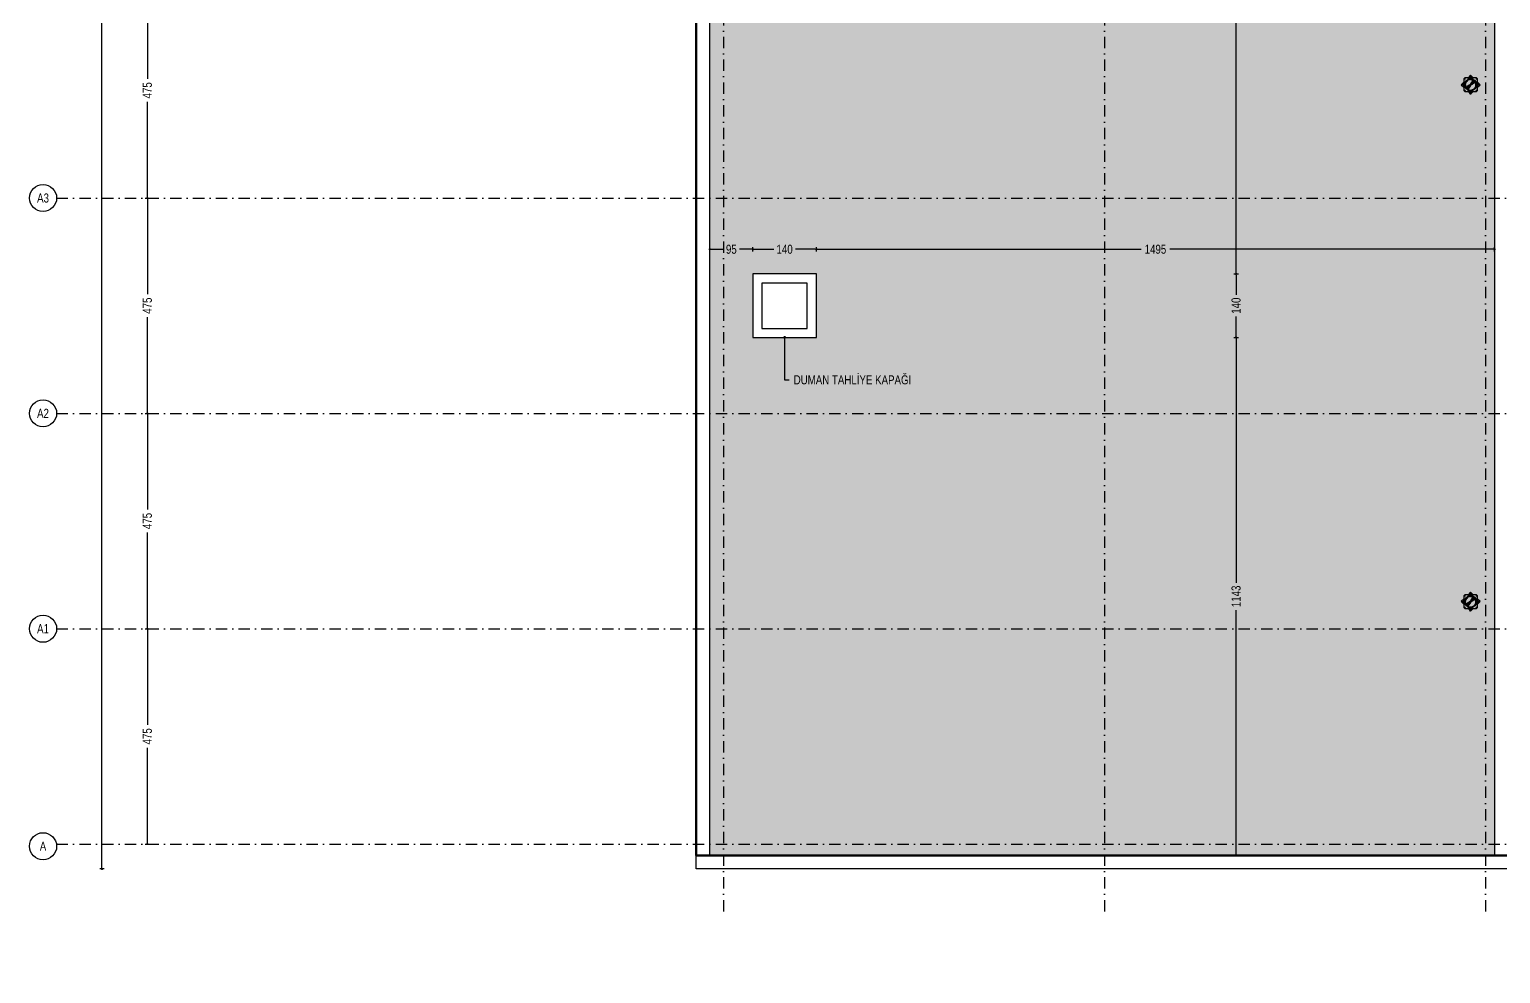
# Model space of a CAD drawing. Header units: centimetres. Extents: x 26569 to 160723, y -3143 to 14565.
# Drawn here: x 103285 to 106529, y 1278 to 3361 of the extents above; entities that cross this region are included whole.
import ezdxf
from ezdxf import colors
from ezdxf.entities.mleader import LeaderData, LeaderLine
from ezdxf.enums import TextEntityAlignment as Align
from ezdxf.math import Vec2, Vec3

# ---------------------------------------------------------------- set-up
doc = ezdxf.new("R2010")
doc.units = ezdxf.units.CM
doc.header["$LTSCALE"] = 100
doc.linetypes.add('DASHDOT2', pattern=[0.5, 0.25, -0.125, 0, -0.125])
for name, color, linetype in [('A-ANNO-DIMS', 187, 'Continuous'), ('A-ANNO-GRID', 155, 'DASHDOT2'), ('A-ELEV-01', 255, 'Continuous'), ('A-HATCH', 253, 'Continuous'), ('A-ROOF-OTLN', 32, 'Continuous'), ('A-WALL-INSL', 249, 'Continuous'), ('GEB-KONTUR-A', 5, 'Continuous')]:
    doc.layers.add(name, color=color, linetype=linetype)
doc.layers.add('Arbeitspunkt(DIN)', color=7, linetype='Continuous', lineweight=25)
doc.layers.add('GEB-ZONE', color=1, linetype='Continuous', lineweight=50)
for name, color, linetype, lineweight, true_color in [('GEB-ART-NR', 1, 'Continuous', 18, 0xff0000), ('GEB-BEZUG', 2, 'Continuous', 50, 0xffff00), ('GEB-TEXT', 5, 'Continuous', 18, 0x0000ff)]:
    doc.layers.add(name, color=color, linetype=linetype, lineweight=lineweight, true_color=true_color)
doc.styles.add('Fields_100', font='act_simplex.shx', dxfattribs={"width": 0.8, "height": 20})
doc.styles.get("Standard").update_dxf_attribs({"font": 'act_simplex.shx', "width": 0.8, "height": 18})
doc.linetypes.add('BATTING', pattern='A,0.00254,-2.54,[134,ltypeshp.shx,S=2.54,R=0,X=-2.54,Y=0],-5.08,[134,ltypeshp.shx,S=2.54,R=180,X=2.54,Y=0],-2.54', length=10.16254)
doc.dimstyles.new('FIELDS_100', dxfattribs={"dimscale": 0, "dimtxt": 20, "dimasz": 5, "dimexe": 5, "dimexo": 5, "dimgap": 5, "dimtad": 0, "dimdec": 0, "dimzin": 0, "dimdsep": 46, "dimtxsty": 'Fields_100', "dimblk": 'DOT', "dimcen": 0.09, "dimclrt": 50, "dimadec": 0, "dimazin": 0, "dimtfac": 1, "dimtdec": 0, "dimtix": 1, "dimtofl": 0, "dimtmove": 1, "dimatfit": 3, "dimfxl": 5, "dimfxlon": 1, "dimtolj": 1, "dimtzin": 0, "dimarcsym": 0})

# ---------------------------------------------------------------- blocks, each defined once
blk = doc.blocks.new('_Dot')
at = {"color": 0, "linetype": 'ByBlock', "lineweight": -2}
blk.add_line((-0.5, 0), (-1, 0), dxfattribs=at)
at = {"color": 0, "linetype": 'ByBlock', "const_width": 0.5}
blk.add_lwpolyline([(-0.25, 0, 1), (0.25, 0, 1)], format="xyb", close=True, dxfattribs=at)
blk = doc.blocks.new('*D775')
at = {"layer": 'A-ANNO-DIMS', "color": 0, "lineweight": -2, "transparency": 16777216}
for p, q in [((103540.4, 2038.6), (103550.4, 2038.6)), ((103545.4, 2033.6), (103545.4, 1826.7)), ((103545.4, 1568.6), (103545.4, 1775.5)), ((103540.4, 1563.6), (103550.4, 1563.6))]:
    blk.add_line(p, q, dxfattribs=at)
at = {"layer": 'DEFPOINTS', "color": 0, "transparency": 16777216}
for p in [(103345.4, 2038.6), (103545.4, 2038.6), (103345.4, 1563.6)]:
    blk.add_point(p, dxfattribs=at)
at = {"layer": 'A-ANNO-DIMS', "color": 0, "lineweight": -2, "transparency": 16777216, "xscale": 5, "yscale": 5, "zscale": 5}
for p, rotation in [((103545.4, 2038.6), 90), ((103545.4, 1563.6), 270)]:
    blk.add_blockref('_Dot', p, dxfattribs=dict(at, rotation=rotation))
at = {"layer": 'A-ANNO-DIMS', "color": 50, "transparency": 16777216, "insert": (103545.4, 1801.1), "char_height": 20, "attachment_point": 5, "rotation": 90, "style": 'Fields_100'}
blk.add_mtext('\\A1;475', dxfattribs=at)
blk = doc.blocks.new('*D776')
at = {"layer": 'A-ANNO-DIMS', "color": 0, "lineweight": -2, "transparency": 16777216}
for p, q in [((103540.4, 2513.6), (103550.4, 2513.6)), ((103545.4, 2508.6), (103545.4, 2301.7)), ((103545.4, 2043.6), (103545.4, 2250.5)), ((103540.4, 2038.6), (103550.4, 2038.6))]:
    blk.add_line(p, q, dxfattribs=at)
at = {"layer": 'DEFPOINTS', "color": 0, "transparency": 16777216}
for p in [(103345.4, 2513.6), (103545.4, 2513.6), (103345.4, 2038.6)]:
    blk.add_point(p, dxfattribs=at)
at = {"layer": 'A-ANNO-DIMS', "color": 0, "lineweight": -2, "transparency": 16777216, "xscale": 5, "yscale": 5, "zscale": 5}
for p, rotation in [((103545.4, 2513.6), 90), ((103545.4, 2038.6), 270)]:
    blk.add_blockref('_Dot', p, dxfattribs=dict(at, rotation=rotation))
at = {"layer": 'A-ANNO-DIMS', "color": 50, "transparency": 16777216, "insert": (103545.4, 2276.1), "char_height": 20, "attachment_point": 5, "rotation": 90, "style": 'Fields_100'}
blk.add_mtext('\\A1;475', dxfattribs=at)
blk = doc.blocks.new('*D777')
at = {"layer": 'A-ANNO-DIMS', "color": 0, "lineweight": -2, "transparency": 16777216}
for p, q in [((103540.4, 2988.6), (103550.4, 2988.6)), ((103545.4, 2983.6), (103545.4, 2776.7)), ((103545.4, 2518.6), (103545.4, 2725.5)), ((103540.4, 2513.6), (103550.4, 2513.6))]:
    blk.add_line(p, q, dxfattribs=at)
at = {"layer": 'DEFPOINTS', "color": 0, "transparency": 16777216}
for p in [(103345.4, 2988.6), (103545.4, 2988.6), (103345.4, 2513.6)]:
    blk.add_point(p, dxfattribs=at)
at = {"layer": 'A-ANNO-DIMS', "color": 0, "lineweight": -2, "transparency": 16777216, "xscale": 5, "yscale": 5, "zscale": 5}
for p, rotation in [((103545.4, 2988.6), 90), ((103545.4, 2513.6), 270)]:
    blk.add_blockref('_Dot', p, dxfattribs=dict(at, rotation=rotation))
at = {"layer": 'A-ANNO-DIMS', "color": 50, "transparency": 16777216, "insert": (103545.4, 2751.1), "char_height": 20, "attachment_point": 5, "rotation": 90, "style": 'Fields_100'}
blk.add_mtext('\\A1;475', dxfattribs=at)
blk = doc.blocks.new('*D778')
at = {"layer": 'A-ANNO-DIMS', "color": 0, "lineweight": -2, "transparency": 16777216}
for p, q in [((103540.4, 3463.6), (103550.4, 3463.6)), ((103545.4, 3458.6), (103545.4, 3251.7)), ((103545.4, 2993.6), (103545.4, 3200.5)), ((103540.4, 2988.6), (103550.4, 2988.6))]:
    blk.add_line(p, q, dxfattribs=at)
at = {"layer": 'DEFPOINTS', "color": 0, "transparency": 16777216}
for p in [(103345.4, 3463.6), (103545.4, 3463.6), (103345.4, 2988.6)]:
    blk.add_point(p, dxfattribs=at)
at = {"layer": 'A-ANNO-DIMS', "color": 0, "lineweight": -2, "transparency": 16777216, "xscale": 5, "yscale": 5, "zscale": 5}
for p, rotation in [((103545.4, 3463.6), 90), ((103545.4, 2988.6), 270)]:
    blk.add_blockref('_Dot', p, dxfattribs=dict(at, rotation=rotation))
at = {"layer": 'A-ANNO-DIMS', "color": 50, "transparency": 16777216, "insert": (103545.4, 3226.1), "char_height": 20, "attachment_point": 5, "rotation": 90, "style": 'Fields_100'}
blk.add_mtext('\\A1;475', dxfattribs=at)
blk = doc.blocks.new('*D772')
at = {"layer": 'A-ANNO-DIMS', "color": 0, "lineweight": -2, "transparency": 16777216}
for p, q in [((103450.4, 7318.6), (103440.4, 7318.6)), ((103445.4, 7313.6), (103445.4, 4445.3)), ((103445.4, 1513.6), (103445.4, 4382)), ((103450.4, 1508.6), (103440.4, 1508.6))]:
    blk.add_line(p, q, dxfattribs=at)
at = {"layer": 'DEFPOINTS', "color": 0, "transparency": 16777216}
for p in [(103445.4, 7318.6), (104755.3, 7318.6), (104755.3, 1508.6)]:
    blk.add_point(p, dxfattribs=at)
at = {"layer": 'A-ANNO-DIMS', "color": 0, "lineweight": -2, "transparency": 16777216, "xscale": 5, "yscale": 5, "zscale": 5}
for p, rotation in [((103445.4, 7318.6), 90), ((103445.4, 1508.6), 270)]:
    blk.add_blockref('_Dot', p, dxfattribs=dict(at, rotation=rotation))
at = {"layer": 'A-ANNO-DIMS', "color": 50, "transparency": 16777216, "insert": (103445.4, 4413.6), "char_height": 20, "attachment_point": 5, "rotation": 90, "style": 'Fields_100'}
blk.add_mtext('\\A1;5810', dxfattribs=at)
blk = doc.blocks.new('*D839')
at = {"layer": 'A-ANNO-DIMS', "color": 0, "lineweight": -2, "transparency": 16777216}
for p, q in [((105940.6, 6963.6), (105950.6, 6963.6)), ((105945.6, 6958.6), (105945.6, 4924)), ((105945.6, 2826.1), (105945.6, 4860.7)), ((105940.6, 2821.1), (105950.6, 2821.1))]:
    blk.add_line(p, q, dxfattribs=at)
at = {"layer": 'DEFPOINTS', "color": 0, "transparency": 16777216}
for p in [(105570.3, 6963.6), (105020.3, 2821.1), (105945.6, 2821.1)]:
    blk.add_point(p, dxfattribs=at)
at = {"layer": 'A-ANNO-DIMS', "color": 0, "lineweight": -2, "transparency": 16777216, "xscale": 5, "yscale": 5, "zscale": 5}
for p, rotation in [((105945.6, 6963.6), 90), ((105945.6, 2821.1), 270)]:
    blk.add_blockref('_Dot', p, dxfattribs=dict(at, rotation=rotation))
at = {"layer": 'A-ANNO-DIMS', "color": 50, "transparency": 16777216, "insert": (105945.6, 4892.4), "char_height": 20, "attachment_point": 5, "rotation": 90, "style": 'Fields_100'}
blk.add_mtext('\\A1;4143', dxfattribs=at)
blk = doc.blocks.new('*D840')
at = {"layer": 'A-ANNO-DIMS', "color": 0, "lineweight": -2, "transparency": 16777216}
for p, q in [((105940.6, 2821.1), (105950.6, 2821.1)), ((105945.6, 2816.1), (105945.6, 2775.2)), ((105945.6, 2686.1), (105945.6, 2727.1)), ((105940.6, 2681.1), (105950.6, 2681.1))]:
    blk.add_line(p, q, dxfattribs=at)
at = {"layer": 'DEFPOINTS', "color": 0, "transparency": 16777216}
for p in [(105020.3, 2821.1), (105020.3, 2681.1), (105945.6, 2681.1)]:
    blk.add_point(p, dxfattribs=at)
at = {"layer": 'A-ANNO-DIMS', "color": 0, "lineweight": -2, "transparency": 16777216, "xscale": 5, "yscale": 5, "zscale": 5}
for p, rotation in [((105945.6, 2821.1), 90), ((105945.6, 2681.1), 270)]:
    blk.add_blockref('_Dot', p, dxfattribs=dict(at, rotation=rotation))
at = {"layer": 'A-ANNO-DIMS', "color": 50, "transparency": 16777216, "insert": (105945.6, 2751.1), "char_height": 20, "attachment_point": 5, "rotation": 90, "style": 'Fields_100'}
blk.add_mtext('\\A1;140', dxfattribs=at)
blk = doc.blocks.new('*D841')
at = {"layer": 'A-ANNO-DIMS', "color": 0, "lineweight": -2, "transparency": 16777216}
for p, q in [((105940.6, 2681.1), (105950.6, 2681.1)), ((105945.6, 2676.1), (105945.6, 2140)), ((105945.6, 1543.6), (105945.6, 2079.7)), ((105940.6, 1538.6), (105950.6, 1538.6))]:
    blk.add_line(p, q, dxfattribs=at)
at = {"layer": 'DEFPOINTS', "color": 0, "transparency": 16777216}
for p in [(105020.3, 2681.1), (104785.3, 1538.6), (105945.6, 1538.6)]:
    blk.add_point(p, dxfattribs=at)
at = {"layer": 'A-ANNO-DIMS', "color": 0, "lineweight": -2, "transparency": 16777216, "xscale": 5, "yscale": 5, "zscale": 5}
for p, rotation in [((105945.6, 2681.1), 90), ((105945.6, 1538.6), 270)]:
    blk.add_blockref('_Dot', p, dxfattribs=dict(at, rotation=rotation))
at = {"layer": 'A-ANNO-DIMS', "color": 50, "transparency": 16777216, "insert": (105945.6, 2109.9), "char_height": 20, "attachment_point": 5, "rotation": 90, "style": 'Fields_100'}
blk.add_mtext('\\A1;1143', dxfattribs=at)
blk = doc.blocks.new('*D842')
at = {"layer": 'A-ANNO-DIMS', "color": 0, "lineweight": -2, "transparency": 16777216}
for p, q in [((104785.3, 2870.5), (104785.3, 2880.5)), ((104790.3, 2875.5), (104814.8, 2875.5)), ((104875.3, 2875.5), (104850.7, 2875.5)), ((104880.3, 2870.5), (104880.3, 2880.5))]:
    blk.add_line(p, q, dxfattribs=at)
at = {"layer": 'DEFPOINTS', "color": 0, "transparency": 16777216}
for p in [(104880.3, 2875.5), (104880.3, 2681.1), (104785.3, 1538.6)]:
    blk.add_point(p, dxfattribs=at)
at = {"layer": 'A-ANNO-DIMS', "color": 0, "lineweight": -2, "transparency": 16777216, "xscale": 5, "yscale": 5, "zscale": 5, "rotation": 180}
blk.add_blockref('_Dot', (104785.3, 2875.5), dxfattribs=at)
at = {"layer": 'A-ANNO-DIMS', "color": 0, "lineweight": -2, "transparency": 16777216, "xscale": 5, "yscale": 5, "zscale": 5}
blk.add_blockref('_Dot', (104880.3, 2875.5), dxfattribs=at)
at = {"layer": 'A-ANNO-DIMS', "color": 50, "transparency": 16777216, "insert": (104832.8, 2875.5), "char_height": 20, "attachment_point": 5, "style": 'Fields_100'}
blk.add_mtext('\\A1;95', dxfattribs=at)
blk = doc.blocks.new('*D843')
at = {"layer": 'A-ANNO-DIMS', "color": 0, "lineweight": -2, "transparency": 16777216}
for p, q in [((104880.3, 2870.5), (104880.3, 2880.5)), ((104885.3, 2875.5), (104926.2, 2875.5)), ((105015.3, 2875.5), (104974.3, 2875.5)), ((105020.3, 2870.5), (105020.3, 2880.5))]:
    blk.add_line(p, q, dxfattribs=at)
at = {"layer": 'DEFPOINTS', "color": 0, "transparency": 16777216}
for p in [(105020.3, 2875.5), (105020.3, 2821.1), (104880.3, 2681.1)]:
    blk.add_point(p, dxfattribs=at)
at = {"layer": 'A-ANNO-DIMS', "color": 0, "lineweight": -2, "transparency": 16777216, "xscale": 5, "yscale": 5, "zscale": 5, "rotation": 180}
blk.add_blockref('_Dot', (104880.3, 2875.5), dxfattribs=at)
at = {"layer": 'A-ANNO-DIMS', "color": 0, "lineweight": -2, "transparency": 16777216, "xscale": 5, "yscale": 5, "zscale": 5}
blk.add_blockref('_Dot', (105020.3, 2875.5), dxfattribs=at)
at = {"layer": 'A-ANNO-DIMS', "color": 50, "transparency": 16777216, "insert": (104950.3, 2875.5), "char_height": 20, "attachment_point": 5, "style": 'Fields_100'}
blk.add_mtext('\\A1;140', dxfattribs=at)
blk = doc.blocks.new('*D844')
at = {"layer": 'A-ANNO-DIMS', "color": 0, "lineweight": -2, "transparency": 16777216}
for p, q in [((105020.3, 2870.5), (105020.3, 2880.5)), ((105025.3, 2875.5), (105736.1, 2875.5)), ((106510.3, 2875.5), (105799.4, 2875.5)), ((106515.3, 2870.5), (106515.3, 2880.5))]:
    blk.add_line(p, q, dxfattribs=at)
at = {"layer": 'DEFPOINTS', "color": 0, "transparency": 16777216}
for p in [(106515.3, 2875.5), (105020.3, 2821.1), (106515.3, 2513.6)]:
    blk.add_point(p, dxfattribs=at)
at = {"layer": 'A-ANNO-DIMS', "color": 0, "lineweight": -2, "transparency": 16777216, "xscale": 5, "yscale": 5, "zscale": 5, "rotation": 180}
blk.add_blockref('_Dot', (105020.3, 2875.5), dxfattribs=at)
at = {"layer": 'A-ANNO-DIMS', "color": 0, "lineweight": -2, "transparency": 16777216, "xscale": 5, "yscale": 5, "zscale": 5}
blk.add_blockref('_Dot', (106515.3, 2875.5), dxfattribs=at)
at = {"layer": 'A-ANNO-DIMS', "color": 50, "transparency": 16777216, "insert": (105767.8, 2875.5), "char_height": 20, "attachment_point": 5, "style": 'Fields_100'}
blk.add_mtext('\\A1;1495', dxfattribs=at)
blk = doc.blocks.new('*D850')
at = {"layer": 'A-ANNO-DIMS', "color": 0, "lineweight": -2, "transparency": 16777216}
for p, q in [((104755.3, 780.9), (104755.3, 770.9)), ((108397.8, 780.9), (108397.8, 770.9)), ((104760.3, 775.9), (106543.3, 775.9)), ((108392.8, 775.9), (106609.7, 775.9))]:
    blk.add_line(p, q, dxfattribs=at)
at = {"layer": 'DEFPOINTS', "color": 0, "transparency": 16777216}
for p in [(104755.3, 1508.6), (108397.8, 1506.6, 0), (108397.8, 775.9)]:
    blk.add_point(p, dxfattribs=at)
at = {"layer": 'A-ANNO-DIMS', "color": 0, "lineweight": -2, "transparency": 16777216, "xscale": 5, "yscale": 5, "zscale": 5, "rotation": 180}
blk.add_blockref('_Dot', (104755.3, 775.9), dxfattribs=at)
at = {"layer": 'A-ANNO-DIMS', "color": 0, "lineweight": -2, "transparency": 16777216, "xscale": 5, "yscale": 5, "zscale": 5}
blk.add_blockref('_Dot', (108397.8, 775.9), dxfattribs=at)
at = {"layer": 'A-ANNO-DIMS', "color": 50, "transparency": 16777216, "insert": (106576.5, 775.9), "char_height": 20, "attachment_point": 5, "style": 'Fields_100'}
blk.add_mtext('\\A1;3643', dxfattribs=at)
blk = doc.blocks.new('Einfügepunkt')
at = {"layer": 'GEB-BEZUG'}
for p, q in [((-1, -1), (1, 1)), ((-1, 1), (1, -1))]:
    blk.add_line(p, q, dxfattribs=at)
blk = doc.blocks.new('105')
at = {"layer": 'Arbeitspunkt(DIN)', "ltscale": 25}
for q in [(-2, 0), (0, 2), (2, 0), (0, -2)]:
    blk.add_line((0, 0), q, dxfattribs=at)
at = {"layer": 'GEB-KONTUR-A', "ltscale": 25}
for p, q in [((-152, 57), (-209, 0)), ((-209, 0), (-152, -57)), ((-152, 57), (-150, 59)), ((-152, -57), (-152, 57)), ((-150, 130), (-130, 150)), ((-150, 130), (-150, -130)), ((-129, 2), (-131, 0)), ((-131, 0), (-129, -2)), ((-131, 0), (-123, 0)), ((130, 150), (-130, 150)), ((-129, 2), (-122, 2)), ((-124, 35), (-126, 34)), ((-126, 34), (-125, 32)), ((-126, 34), (-119, 32)), ((-125, 32), (-118, 30)), ((-124, 35), (-117, 33)), ((-123, 0), (-122, 2)), ((-122, -2), (-123, 0)), ((-122, 2), (-118, 2)), ((-119, 32), (-117, 33)), ((-118, 30), (-119, 32)), ((-114, 29), (-118, 30)), ((-117, 33), (-113, 32)), ((-105, 16), (-117, 17)), ((-117, 14), (-106, 12)), ((-111, 66), (-113, 65)), ((-113, 65), (-113, 63)), ((-113, 65), (-107, 62)), ((-113, 63), (-106, 59)), ((-111, 66), (-104, 62)), ((-110, 43), (-99, 39)), ((-98, 42), (-108, 47)), ((-107, 62), (-104, 62)), ((-106, 59), (-107, 62)), ((-103, 57), (-106, 59)), ((-106, 12), (-105, 16)), ((-104, 62), (-101, 61)), ((-99, 39), (-98, 42)), ((-95, 70), (-85, 63)), ((-83, 66), (-93, 73)), ((-92, 92), (-92, 90)), ((-90, 92), (-92, 92)), ((-92, 92), (-87, 87)), ((-92, 90), (-87, 85)), ((-90, 92), (-85, 87)), ((-87, 87), (-85, 87)), ((-87, 85), (-87, 87)), ((-85, 82), (-87, 85)), ((-85, 87), (-82, 85)), ((-85, 63), (-83, 66)), ((-73, 93), (-66, 83)), ((-63, 85), (-70, 95)), ((-65, 113), (-66, 111)), ((-66, 111), (-62, 104)), ((-66, 83), (-63, 85)), ((-65, 113), (-62, 107)), ((-63, 113), (-65, 113)), ((-63, 113), (-59, 106)), ((-62, 107), (-59, 106)), ((-62, 104), (-62, 107)), ((-61, 101), (-62, 104)), ((-59, 150), (-57, 152)), ((-59, 106), (-57, 103)), ((0, 209), (-57, 152)), ((-57, 152), (57, 152)), ((-47, 108), (-42, 98)), ((-39, 99), (-43, 110)), ((-42, 98), (-39, 99)), ((-34, 126), (-35, 124)), ((-35, 124), (-33, 117)), ((-34, 126), (-32, 119)), ((-32, 125), (-34, 126)), ((-33, 117), (-32, 119)), ((-32, 113), (-33, 117)), ((-6, 6), (-33, -12)), ((-33, -13), (-5, 5)), ((-32, 125), (-30, 118)), ((-32, 119), (-30, 118)), ((-30, 118), (-29, 114)), ((-26, -26), (0, 0)), ((-17, 117), (-16, 105)), ((-16, 105), (-12, 106)), ((-12, 106), (-14, 117)), ((18, 42), (-6, 6)), ((-6, 6), (-5, 5)), ((-5, 5), (18, 41)), ((-5, 5), (0, 0)), ((0, 131), (-2, 129)), ((-2, 129), (-2, 122)), ((-2, 122), (0, 123)), ((-2, 118), (-2, 122)), ((57, 152), (0, 209)), ((0, 131), (0, 123)), ((2, 129), (0, 131)), ((0, 123), (2, 122)), ((0, 0), (26, 26)), ((0, 0), (5, -5)), ((2, 129), (2, 122)), ((2, 122), (2, 118)), ((33, 13), (5, -5)), ((6, -6), (33, 12)), ((14, 117), (12, 106)), ((12, 106), (16, 105)), ((16, 105), (17, 117)), ((19, 43), (18, 42)), ((18, 42), (18, 41)), ((18, 42), (18, 42)), ((18, 41), (18, 42)), ((26, 26), (18, 42)), ((18, 41), (26, 26)), ((38, 73), (19, 43)), ((19, 43), (39, 72)), ((19, 42), (19, 43)), ((19, 43), (19, 42)), ((19, 43), (19, 43)), ((27, 27), (19, 43)), ((19, 42), (27, 27)), ((26, 26), (26, 26)), ((26, 26), (26, 26)), ((26, 26), (33, 13)), ((33, 13), (26, 26)), ((27, 27), (77, 77)), ((27, 27), (27, 27)), ((27, 27), (27, 27)), ((27, 27), (34, 14)), ((34, 14), (27, 27)), ((29, 114), (30, 118)), ((32, 125), (30, 118)), ((30, 118), (32, 119)), ((34, 126), (32, 119)), ((34, 126), (32, 125)), ((32, 119), (33, 117)), ((33, 117), (32, 113)), ((35, 124), (33, 117)), ((33, 12), (35, 13)), ((33, 13), (33, 13)), ((33, 12), (33, 13)), ((33, 13), (33, 12)), ((35, 124), (34, 126)), ((72, 39), (34, 14)), ((34, 14), (34, 14)), ((35, 13), (34, 14)), ((34, 14), (35, 13)), ((35, 13), (73, 38)), ((38, 73), (41, 77)), ((43, 110), (39, 99)), ((39, 99), (42, 98)), ((41, 77), (57, 103)), ((42, 98), (47, 108)), ((57, 152), (59, 150)), ((57, 103), (59, 105)), ((63, 113), (59, 105)), ((59, 105), (61, 106)), ((65, 113), (61, 106)), ((61, 106), (62, 103)), ((62, 103), (61, 101)), ((66, 111), (62, 103)), ((65, 113), (63, 113)), ((66, 111), (65, 113)), ((66, 98), (68, 99)), ((72, 93), (74, 95)), ((77, 41), (73, 38)), ((77, 92), (76, 91)), ((77, 77), (86, 86)), ((77, 41), (103, 57)), ((103, 58), (79, 43)), ((82, 85), (84, 86)), ((90, 92), (84, 86)), ((84, 86), (86, 86)), ((86, 84), (85, 82)), ((92, 92), (86, 86)), ((92, 90), (86, 84)), ((86, 86), (86, 84)), ((92, 92), (90, 92)), ((91, 76), (92, 77)), ((92, 90), (92, 92)), ((93, 72), (95, 74)), ((99, 68), (98, 66)), ((101, 61), (103, 62)), ((111, 66), (103, 62)), ((103, 62), (106, 61)), ((105, 60), (103, 58)), ((103, 57), (105, 59)), ((103, 58), (103, 57)), ((113, 63), (105, 59)), ((106, 61), (105, 60)), ((105, 59), (105, 60)), ((113, 65), (106, 61)), ((113, 65), (111, 66)), ((113, 63), (113, 65)), ((117, 33), (113, 32)), ((114, 29), (118, 30)), ((124, 35), (117, 33)), ((119, 32), (117, 33)), ((118, 30), (119, 32)), ((125, 32), (118, 30)), ((122, 2), (118, 2)), ((126, 34), (119, 32)), ((123, 0), (122, 2)), ((129, 2), (122, 2)), ((122, -2), (123, 0)), ((131, 0), (123, 0)), ((126, 34), (124, 35)), ((125, 32), (126, 34)), ((131, 0), (129, 2)), ((129, -2), (131, 0)), ((130, 150), (150, 130)), ((150, -130), (150, 130)), ((150, 59), (152, 57)), ((152, 57), (152, -57)), ((209, 0), (152, 57)), ((152, -57), (209, 0)), ((-150, -59), (-152, -57)), ((-130, -150), (-150, -130)), ((-130, -150), (130, -150)), ((-129, -2), (-122, -2)), ((-125, -32), (-126, -34)), ((-126, -34), (-119, -32)), ((-126, -34), (-124, -35)), ((-125, -32), (-118, -30)), ((-124, -35), (-117, -33)), ((-118, -2), (-122, -2)), ((-119, -32), (-118, -30)), ((-117, -33), (-119, -32)), ((-118, -30), (-114, -29)), ((-106, -12), (-117, -14)), ((-117, -17), (-105, -16)), ((-113, -32), (-117, -33)), ((-113, -63), (-105, -59)), ((-113, -65), (-106, -61)), ((-113, -63), (-113, -65)), ((-113, -65), (-111, -66)), ((-111, -66), (-103, -62)), ((-99, -39), (-110, -43)), ((-108, -47), (-98, -42)), ((-105, -16), (-106, -12)), ((-106, -61), (-105, -59)), ((-103, -62), (-106, -61)), ((-105, -59), (-103, -57)), ((-103, -57), (-77, -41)), ((-101, -61), (-103, -62)), ((-98, -42), (-99, -39)), ((-99, -68), (-98, -66)), ((-93, -72), (-95, -74)), ((-91, -76), (-92, -77)), ((-92, -90), (-86, -84)), ((-92, -92), (-86, -86)), ((-92, -90), (-92, -92)), ((-92, -92), (-90, -92)), ((-90, -92), (-84, -86)), ((-86, -86), (-77, -77)), ((-86, -84), (-85, -82)), ((-86, -86), (-86, -84)), ((-84, -86), (-86, -86)), ((-82, -85), (-84, -86)), ((-77, -77), (-27, -27)), ((-77, -41), (-73, -38)), ((-77, -92), (-76, -91)), ((-72, -93), (-74, -95)), ((-35, -13), (-73, -38)), ((-73, -39), (-34, -14)), ((-66, -98), (-68, -99)), ((-66, -111), (-62, -103)), ((-66, -111), (-65, -113)), ((-65, -113), (-61, -106)), ((-65, -113), (-63, -113)), ((-63, -113), (-59, -105)), ((-62, -103), (-61, -101)), ((-61, -106), (-62, -103)), ((-60, -105), (-61, -106)), ((-58, -103), (-60, -105)), ((-60, -105), (-59, -105)), ((-59, -105), (-57, -103)), ((-57, -152), (-59, -150)), ((-43, -79), (-58, -103)), ((-57, -103), (-58, -103)), ((-57, -103), (-41, -77)), ((57, -152), (-57, -152)), ((-57, -152), (0, -209)), ((-38, -73), (-41, -77)), ((-19, -43), (-39, -73)), ((-38, -73), (-19, -43)), ((-33, -12), (-35, -13)), ((-35, -13), (-34, -14)), ((-34, -14), (-35, -13)), ((-35, -124), (-33, -117)), ((-35, -124), (-34, -126)), ((-34, -14), (-34, -14)), ((-27, -27), (-34, -14)), ((-34, -14), (-27, -27)), ((-34, -126), (-32, -119)), ((-34, -126), (-32, -125)), ((-33, -13), (-33, -12)), ((-33, -12), (-33, -13)), ((-33, -13), (-33, -13)), ((-26, -26), (-33, -13)), ((-33, -13), (-26, -26)), ((-32, -113), (-33, -117)), ((-33, -117), (-32, -119)), ((-32, -119), (-30, -118)), ((-32, -125), (-30, -118)), ((-30, -118), (-29, -114)), ((-27, -27), (-27, -27)), ((-27, -27), (-19, -43)), ((-19, -42), (-27, -27)), ((-27, -27), (-27, -27)), ((-26, -26), (-26, -26)), ((-26, -26), (-18, -42)), ((-18, -41), (-26, -26)), ((-26, -26), (-26, -26)), ((-19, -43), (-18, -42)), ((-19, -42), (-19, -43)), ((-19, -43), (-19, -42)), ((-19, -43), (-19, -43)), ((5, -5), (-18, -41)), ((-18, -42), (6, -6)), ((-18, -42), (-18, -41)), ((-18, -41), (-18, -42)), ((-18, -42), (-18, -42)), ((-2, -118), (-2, -122)), ((-2, -122), (0, -123)), ((-2, -129), (-2, -122)), ((-2, -129), (0, -131)), ((0, -123), (2, -122)), ((0, -131), (0, -123)), ((0, -131), (2, -129)), ((0, -209), (57, -152)), ((2, -122), (2, -118)), ((2, -129), (2, -122)), ((6, -6), (5, -5)), ((29, -114), (30, -118)), ((30, -118), (32, -119)), ((32, -125), (30, -118)), ((33, -117), (32, -113)), ((32, -119), (33, -117)), ((34, -126), (32, -119)), ((32, -125), (34, -126)), ((35, -124), (33, -117)), ((34, -126), (35, -124)), ((57, -103), (59, -106)), ((59, -150), (57, -152)), ((59, -106), (62, -107)), ((63, -113), (59, -106)), ((62, -104), (61, -101)), ((62, -107), (62, -104)), ((66, -111), (62, -104)), ((65, -113), (62, -107)), ((63, -113), (65, -113)), ((65, -113), (66, -111)), ((82, -85), (85, -87)), ((87, -85), (85, -82)), ((85, -87), (87, -87)), ((90, -92), (85, -87)), ((87, -87), (87, -85)), ((92, -90), (87, -85)), ((92, -92), (87, -87)), ((90, -92), (92, -92)), ((92, -92), (92, -90)), ((101, -61), (104, -62)), ((106, -59), (103, -57)), ((104, -62), (107, -62)), ((111, -66), (104, -62)), ((107, -62), (106, -59)), ((113, -63), (106, -59)), ((113, -65), (107, -62)), ((111, -66), (113, -65)), ((113, -32), (117, -33)), ((113, -65), (113, -63)), ((118, -30), (114, -29)), ((117, -33), (119, -32)), ((124, -35), (117, -33)), ((118, -2), (122, -2)), ((119, -32), (118, -30)), ((125, -32), (118, -30)), ((126, -34), (119, -32)), ((129, -2), (122, -2)), ((124, -35), (126, -34)), ((126, -34), (125, -32)), ((150, -130), (130, -150)), ((152, -57), (150, -59))]:
    blk.add_line(p, q, dxfattribs=at)
for centre, radius in [((-177, 0), 4), ((0, 0), 131), ((-125, 125), 3), ((0, 177), 4), ((125, 125), 3), ((177, 0), 4), ((-125, -125), 3), ((0, -177), 4), ((125, -125), 3)]:
    blk.add_circle(centre, radius, dxfattribs=at)
for centre, radius, start, end in [((0, 0), 129, 165.8007, 179.1993), ((0, 0), 126, 165.8198, 179.1802), ((0, 0), 129, 150.8007, 164.1993), ((0, 0), 126, 150.8198, 164.1802), ((0, 0), 121, 165.8539, 179.1461), ((0, 0), 120, 165.8607, 179.1393), ((0, 0), 118, 165.8753, 179.1247), ((0, 0), 118, 171.6247, 173.3753), ((0, 0), 121, 150.8539, 164.1461), ((0, 0), 120, 150.8607, 164.1393), ((0, 0), 118, 150.8753, 164.1247), ((0, 0), 129, 135.8007, 149.1993), ((0, 0), 118, 156.6247, 158.3753), ((0, 0), 126, 135.8198, 149.1802), ((0, 0), 121, 135.8539, 149.1461), ((0, 0), 120, 135.8607, 149.1393), ((0, 0), 118, 135.8753, 149.1247), ((0, 0), 118, 141.6247, 143.3753), ((0, 0), 129, 120.8007, 134.1993), ((0, 0), 126, 120.8198, 134.1802), ((0, 0), 121, 120.8539, 134.1461), ((0, 0), 120, 120.8607, 134.1393), ((0, 0), 118, 120.8753, 134.1247), ((0, 0), 118, 126.6247, 128.3753), ((0, 0), 129, 105.8007, 119.1993), ((0, 0), 126, 105.8198, 119.1802), ((0, 0), 121, 105.8539, 119.1461), ((0, 0), 120, 105.8607, 119.1393), ((0, 0), 118, 105.8753, 119.1247), ((0, 0), 118, 111.6247, 113.3753), ((0, 0), 129, 90.8007, 104.1993), ((0, 0), 126, 90.8198, 104.1802), ((0, 0), 121, 90.8539, 104.1461), ((0, 0), 120, 90.8607, 104.1393), ((0, 0), 118, 90.8753, 104.1247), ((0, 0), 118, 96.6247, 98.3753), ((0, 0), 129, 75.8007, 89.1993), ((0, 0), 126, 75.8198, 89.1802), ((0, 0), 121, 75.8539, 89.1461), ((0, 0), 120, 75.8607, 89.1393), ((0, 0), 118, 75.8753, 89.1247), ((0, 0), 118, 81.6247, 83.3753), ((0, 0), 118, 60.8753, 74.1247), ((0, 0), 121, 60.8539, 74.1461), ((0, 0), 120, 60.8607, 74.1393), ((0, 0), 126, 60.8198, 74.1802), ((0, 0), 129, 60.8007, 74.1993), ((59, 59), 25.8, 45, 135.7807), ((0, 0), 118, 66.6247, 68.3753), ((0, 0), 118, 45.8753, 59.1247), ((0, 0), 121, 45.8539, 59.1461), ((0, 0), 120, 55.6693, 59.1393), ((0, 0), 126, 45.8198, 59.1802), ((0, 0), 129, 45.8007, 59.1993), ((0, 0), 120, 52.1808, 55.6693), ((0, 0), 120, 45.8607, 50.069), ((59, 59), 25.8, 321.1789, 45), ((59, 59), 25.8, 314.2193, 321.1789), ((0, 0), 118, 30.8753, 44.1247), ((0, 0), 120, 39.931, 44.1393), ((0, 0), 121, 30.8539, 44.1461), ((0, 0), 126, 30.8198, 44.1802), ((0, 0), 129, 30.8007, 44.1993), ((0, 0), 120, 34.3307, 37.8192), ((0, 0), 120, 30.8607, 34.3307), ((0, 0), 118, 15.8753, 29.1247), ((0, 0), 120, 15.8607, 29.1393), ((0, 0), 121, 15.8539, 29.1461), ((0, 0), 126, 15.8198, 29.1802), ((0, 0), 129, 15.8007, 29.1993), ((0, 0), 118, 0.8753, 14.1247), ((0, 0), 120, 0.8607, 14.1393), ((0, 0), 121, 0.8539, 14.1461), ((0, 0), 126, 0.8198, 14.1802), ((0, 0), 129, 0.8007, 14.1993), ((0, 0), 129, 180.8007, 194.1993), ((0, 0), 126, 180.8198, 194.1802), ((0, 0), 129, 195.8007, 209.1993), ((0, 0), 121, 180.8539, 194.1461), ((0, 0), 126, 195.8198, 209.1802), ((0, 0), 120, 180.8607, 194.1393), ((0, 0), 118, 180.8753, 194.1247), ((0, 0), 118, 186.6247, 188.3753), ((0, 0), 121, 195.8539, 209.1461), ((0, 0), 120, 195.8607, 209.1393), ((0, 0), 118, 195.8753, 209.1247), ((0, 0), 129, 210.8007, 224.1993), ((0, 0), 118, 201.6247, 203.3753), ((0, 0), 126, 210.8198, 224.1802), ((0, 0), 121, 210.8539, 224.1461), ((0, 0), 120, 210.8607, 214.3307), ((0, 0), 118, 210.8753, 224.1247), ((0, 0), 120, 214.3307, 217.8192), ((0, 0), 120, 219.931, 224.1393), ((0, 0), 129, 225.8007, 239.1993), ((0, 0), 126, 225.8198, 239.1802), ((-59, -59), 25.8, 134.2193, 225), ((0, 0), 120, 225.8607, 230.069), ((0, 0), 121, 225.8539, 239.1461), ((0, 0), 118, 225.8753, 239.1247), ((-59, -59), 25.8, 225, 308.8211), ((0, 0), 120, 232.1808, 235.6693), ((0, 0), 120, 235.6693, 239.1393), ((0, 0), 129, 240.8007, 254.1993), ((0, 0), 126, 240.8198, 254.1802), ((0, 0), 121, 240.8539, 254.1461), ((0, 0), 120, 240.8607, 254.1393), ((0, 0), 118, 240.8753, 254.1247), ((-59, -59), 25.8, 308.8211, 315.7807), ((0, 0), 129, 255.8007, 269.1993), ((0, 0), 126, 255.8198, 269.1802), ((0, 0), 121, 255.8539, 269.1461), ((0, 0), 118, 255.8753, 269.1247), ((0, 0), 120, 255.8607, 269.1393), ((0, 0), 118, 270.8753, 284.1247), ((0, 0), 120, 270.8607, 284.1393), ((0, 0), 121, 270.8539, 284.1461), ((0, 0), 126, 270.8198, 284.1802), ((0, 0), 129, 270.8007, 284.1993), ((0, 0), 118, 285.8753, 299.1247), ((0, 0), 120, 285.8607, 299.1393), ((0, 0), 121, 285.8539, 299.1461), ((0, 0), 126, 285.8198, 299.1802), ((0, 0), 129, 285.8007, 299.1993), ((0, 0), 118, 300.8753, 314.1247), ((0, 0), 120, 300.8607, 314.1393), ((0, 0), 121, 300.8539, 314.1461), ((0, 0), 126, 300.8198, 314.1802), ((0, 0), 129, 300.8007, 314.1993), ((0, 0), 118, 315.8753, 329.1247), ((0, 0), 120, 315.8607, 329.1393), ((0, 0), 121, 315.8539, 329.1461), ((0, 0), 126, 315.8198, 329.1802), ((0, 0), 129, 315.8007, 329.1993), ((0, 0), 118, 330.8753, 344.1247), ((0, 0), 120, 330.8607, 344.1393), ((0, 0), 121, 330.8539, 344.1461), ((0, 0), 126, 330.8198, 344.1802), ((0, 0), 129, 330.8007, 344.1993), ((0, 0), 118, 345.8753, 359.1247), ((0, 0), 120, 345.8607, 359.1393), ((0, 0), 121, 345.8539, 359.1461), ((0, 0), 126, 345.8198, 359.1802), ((0, 0), 129, 345.8007, 359.1993)]:
    blk.add_arc(centre, radius, start, end, dxfattribs=at)
for points, knots in [([(77, 77), (76, 78), (75, 79), (71, 82), (68, 83), (62, 84), (59, 85), (56, 84), (54, 84), (52, 83), (47, 82), (46, 81), (43, 79), (41, 77), (39, 75), (39, 74), (38, 73)], [-0.783062, -0.783062, -0.783062, -0.783062, -0.634163, -0.634163, -0.192454, -0.192454, 0.106051, 0.106051, 0.106051, 0.404556, 0.404556, 0.625445, 0.625445, 0.846335, 0.846335, 0.994853, 0.994853, 0.994853, 0.994853]), ([(38, 73), (38, 73), (38, 73), (38, 73), (38, 73), (38, 73)], [0.994853329, 0.994853329, 0.994853329, 0.994853329, 0.995833954, 0.995833954, 0.996814579, 0.996814579, 0.996814579, 0.996814579]), ([(39, 73), (39, 74), (40, 75), (42, 77), (43, 78), (46, 80), (48, 81), (52, 83), (54, 83), (57, 84), (59, 84), (61, 84), (67, 83), (71, 81), (75, 78), (76, 77), (77, 77)], [-0.994853, -0.994853, -0.994853, -0.994853, -0.846335, -0.846335, -0.625445, -0.625445, -0.404556, -0.404556, -0.106051, -0.106051, -0.106051, 0.192454, 0.192454, 0.634163, 0.634163, 0.784802, 0.784802, 0.784802, 0.784802]), ([(39, 72), (39, 72), (39, 72), (39, 73), (39, 73), (39, 73)], [-0.996814579, -0.996814579, -0.996814579, -0.996814579, -0.995833954, -0.995833954, -0.994853329, -0.994853329, -0.994853329, -0.994853329]), ([(77, 77), (77, 76), (78, 75), (80, 72), (81, 71), (82, 67), (83, 66), (84, 61), (84, 59), (84, 57), (83, 54), (83, 52), (80, 46), (78, 43), (75, 40), (74, 39), (73, 39)], [2.356791, 2.356791, 2.356791, 2.356791, 2.50743, 2.50743, 2.728284, 2.728284, 2.949139, 2.949139, 3.247644, 3.247644, 3.247644, 3.546149, 3.546149, 3.987927, 3.987927, 4.136446, 4.136446, 4.136446, 4.136446]), ([(73, 38), (74, 39), (75, 39), (79, 43), (81, 46), (83, 52), (84, 54), (84, 56), (85, 59), (84, 62), (84, 66), (83, 68), (82, 71), (81, 73), (79, 75), (78, 76), (77, 77)], [-4.136446, -4.136446, -4.136446, -4.136446, -3.987927, -3.987927, -3.546149, -3.546149, -3.247644, -3.247644, -3.247644, -2.949139, -2.949139, -2.728284, -2.728284, -2.50743, -2.50743, -2.358531, -2.358531, -2.358531, -2.358531]), ([(77, 77), (77, 77), (77, 77), (77, 77), (77, 77), (77, 77)], [-0.1161431, -0.1161431, -0.1161431, -0.1161431, -0.0580714, -0.0580714, 0, 0, 0, 0]), ([(-73, -38), (-74, -39), (-75, -39), (-79, -43), (-81, -46), (-83, -52), (-84, -54), (-84, -56), (-85, -59), (-84, -62), (-84, -66), (-83, -68), (-82, -71), (-81, -73), (-79, -75), (-78, -76), (-77, -77)], [-4.136446, -4.136446, -4.136446, -4.136446, -3.987927, -3.987927, -3.546149, -3.546149, -3.247644, -3.247644, -3.247644, -2.949139, -2.949139, -2.728284, -2.728284, -2.50743, -2.50743, -2.358531, -2.358531, -2.358531, -2.358531]), ([(-77, -77), (-77, -76), (-78, -75), (-80, -72), (-81, -71), (-82, -67), (-83, -66), (-84, -61), (-84, -59), (-84, -57), (-83, -54), (-83, -52), (-80, -46), (-78, -43), (-75, -40), (-74, -39), (-73, -39)], [2.356791, 2.356791, 2.356791, 2.356791, 2.50743, 2.50743, 2.728284, 2.728284, 2.949139, 2.949139, 3.247644, 3.247644, 3.247644, 3.546149, 3.546149, 3.987927, 3.987927, 4.136446, 4.136446, 4.136446, 4.136446]), ([(-77, -77), (-76, -78), (-75, -79), (-71, -82), (-68, -83), (-62, -84), (-59, -85), (-56, -84), (-54, -84), (-52, -83), (-47, -82), (-46, -81), (-43, -79), (-41, -77), (-39, -75), (-39, -74), (-38, -73)], [-0.783062, -0.783062, -0.783062, -0.783062, -0.634163, -0.634163, -0.192454, -0.192454, 0.106051, 0.106051, 0.106051, 0.404556, 0.404556, 0.625445, 0.625445, 0.846335, 0.846335, 0.994853, 0.994853, 0.994853, 0.994853]), ([(-39, -73), (-39, -74), (-40, -75), (-42, -77), (-43, -78), (-46, -80), (-48, -81), (-52, -83), (-54, -83), (-57, -84), (-59, -84), (-61, -84), (-67, -83), (-71, -81), (-75, -78), (-76, -77), (-77, -77)], [-0.994853, -0.994853, -0.994853, -0.994853, -0.846335, -0.846335, -0.625445, -0.625445, -0.404556, -0.404556, -0.106051, -0.106051, -0.106051, 0.192454, 0.192454, 0.634163, 0.634163, 0.784802, 0.784802, 0.784802, 0.784802]), ([(-77, -77), (-77, -77), (-77, -77), (-77, -77), (-77, -77), (-77, -77)], [0, 0, 0, 0, 0.0580714, 0.0580714, 0.1161431, 0.1161431, 0.1161431, 0.1161431]), ([(-39, -73), (-39, -73), (-39, -73), (-39, -73), (-39, -73), (-39, -73)], [-0.996814579, -0.996814579, -0.996814579, -0.996814579, -0.995833954, -0.995833954, -0.994853329, -0.994853329, -0.994853329, -0.994853329]), ([(-38, -73), (-38, -73), (-38, -73), (-38, -73), (-38, -73), (-38, -73)], [0.994853329, 0.994853329, 0.994853329, 0.994853329, 0.995833954, 0.995833954, 0.996814579, 0.996814579, 0.996814579, 0.996814579])]:
    blk.add_open_spline(points, degree=3, knots=knots, dxfattribs=at)
for points in [[(73, 39), (73, 39), (72, 39), (72, 39)], [(73, 38), (73, 38), (73, 38), (73, 38)], [(-73, -38), (-73, -38), (-73, -38), (-73, -38)], [(-73, -39), (-73, -39), (-73, -39), (-73, -39)]]:
    blk.add_open_spline(points, degree=3, dxfattribs=at)
at = {"ltscale": 25}
blk.add_blockref('Einfügepunkt', (0, 0), dxfattribs=at)
at = {"layer": 'GEB-ART-NR'}
blk.add_text('GEB-ART-NR 359.105', height=3.5, dxfattribs=at).set_placement((1, -225), align=Align.CENTER)
at = {"layer": 'GEB-TEXT'}
for s, p in [('PLU DwEinl DAF d56 12L/s', (0, -219)), ('Geberit', (0, -214))]:
    blk.add_text(s, height=3.5, dxfattribs=at).set_placement(p, align=Align.CENTER)

msp = doc.modelspace()

# ---------------------------------------------------------------- hatches: boundary and pattern name
at = {"layer": 'A-HATCH', "true_color": 0xf2f2f2}
h = msp.add_hatch(color=7, dxfattribs=at)
h.dxf.hatch_style = 1
h.paths.add_polyline_path([(105430.26, 7103.62), (105570.26, 7103.62), (105570.26, 6963.62), (105430.26, 6963.62)])
h.paths.add_polyline_path([(105020.26, 2821.12), (105020.26, 2681.12), (104880.26, 2681.12), (104880.26, 2821.12)])
h.paths.add_polyline_path([(104785.26, 1538.62), (106515.26, 1538.62), (106515.26, 7288.62), (104785.26, 7288.62)])

# ---------------------------------------------------------------- linework, layer by layer
at = {"layer": 'A-ANNO-GRID'}
for p, q in [((104815.26, 8203.62), (104815.26, 1408.62)), ((105655.26, 8203.62), (105655.26, 1408.62)), ((106495.26, 8203.62), (106495.26, 1408.62)), ((103345.42, 2988.62), (125150.26, 2988.62)), ((103345.42, 2513.62), (125150.26, 2513.62)), ((103345.42, 2038.62), (125150.26, 2038.62)), ((103345.42, 1563.62), (125150.26, 1563.62))]:
    msp.add_line(p, q, dxfattribs=at)
at = {"layer": 'A-ANNO-GRID', "linetype": 'Continuous', "ltscale": 10}
for centre in [(103315.42, 2988.62), (103315.42, 2513.62), (103315.42, 2038.62), (103315.42, 1558.62)]:
    msp.add_circle(centre, 30, dxfattribs=at)
at = {"layer": 'A-ELEV-01'}
for points in [[(104880.26, 2681.12), (105020.26, 2681.12), (105020.26, 2821.12), (104880.26, 2821.12)], [(104900.26, 2701.12), (105000.26, 2701.12), (105000.26, 2801.12), (104900.26, 2801.12)]]:
    msp.add_lwpolyline(points, close=True, dxfattribs=at)
at = {"layer": 'A-ROOF-OTLN'}
msp.add_line((106515.26, 7288.62), (106515.26, 1538.62), dxfattribs=at)
for points in [[(104755.26, 7318.62), (124660.26, 7318.62), (124660.26, 1508.62), (104755.26, 1508.62)], [(104785.26, 7288.62), (124630.26, 7288.62), (124630.26, 1538.62), (104785.26, 1538.62)]]:
    msp.add_lwpolyline(points, close=True, dxfattribs=at)
at = {"layer": 'A-WALL-INSL', "linetype": 'BATTING', "ltscale": 0.005}
msp.add_lwpolyline([(104755.26, 3005.49), (104755.26, 3143.62)], dxfattribs=at)
at = {"layer": 'GEB-ZONE'}
msp.add_lwpolyline([(104755.26, 7318.62), (106545.26, 7318.62), (106545.26, 1538.62), (104755.26, 1538.62)], close=True, dxfattribs=at)

# ---------------------------------------------------------------- block references
at = {"layer": 'GEB-KONTUR-A', "xscale": 0.1, "yscale": 0.1, "zscale": 0.1}
for p in [(106462.57, 3238.52), (106462.57, 2098.37)]:
    msp.add_blockref('105', p, dxfattribs=at)

# ---------------------------------------------------------------- texts
at = {"layer": 'A-ANNO-GRID', "color": 50, "style": 'Fields_100', "width": 0.8}
for s, p in [('A3', (103315.42, 2988.62)), ('A2', (103315.42, 2513.62)), ('A1', (103315.42, 2038.62)), ('A', (103315.42, 1558.62))]:
    msp.add_text(s, height=20, rotation=359.92667, dxfattribs=at).set_placement(p, align=Align.MIDDLE_CENTER)

# ---------------------------------------------------------------- dimensions: what is measured, and where the dimension line sits
at = {"layer": 'A-ANNO-DIMS'}
for base, p1, p2, picture, middle in [((103445.42, 7318.62), (104755.26, 1508.62), (104755.26, 7318.62), '*D772', (103445.42, 4413.62)), ((105945.63899979, 2821.11785125), (105570.2640845, 6963.61785125), (105020.2640845, 2821.11785125), '*D839', (105945.63899979, 4892.36785125)), ((103545.42, 3463.62), (103345.42, 2988.62), (103345.42, 3463.62), '*D778', (103545.42, 3226.12)), ((103545.42, 2988.62), (103345.42, 2513.62), (103345.42, 2988.62), '*D777', (103545.42, 2751.12)), ((105945.64, 2681.12), (105020.26, 2821.12), (105020.26, 2681.12), '*D840', (105945.64, 2751.12)), ((105945.63899979, 1538.61785125), (105020.2640845, 2681.11785125), (104785.2640845, 1538.61785125), '*D841', (105945.63899979, 2109.86785125)), ((103545.42, 2513.62), (103345.42, 2038.62), (103345.42, 2513.62), '*D776', (103545.42, 2276.12)), ((103545.42, 2038.62), (103345.42, 1563.62), (103345.42, 2038.62), '*D775', (103545.42, 1801.12))]:
    dim = msp.add_linear_dim(base=base, p1=p1, p2=p2, angle=90, dimstyle='FIELDS_100', override={"dimscale": 1}, dxfattribs=at)
    dim.commit()
    dim.dimension.update_dxf_attribs({"geometry": picture, "text_midpoint": middle})
for base, p1, p2, picture, middle in [((104880.26, 2875.5), (104785.26, 1538.62), (104880.26, 2681.12), '*D842', (104832.76, 2875.5)), ((105020.26, 2875.5), (104880.26, 2681.12), (105020.26, 2821.12), '*D843', (104950.26, 2875.5)), ((106515.26, 2875.5), (105020.26, 2821.12), (106515.26, 2513.62), '*D844', (105767.76, 2875.5)), ((108397.7640845, 775.93265089), (104755.2640845, 1508.61785125), (108397.7640845, 1506.61785125, 0), '*D850', (106576.5140845, 775.93265089))]:
    dim = msp.add_linear_dim(base=base, p1=p1, p2=p2, dimstyle='FIELDS_100', override={"dimscale": 1}, dxfattribs=at)
    dim.commit()
    dim.dimension.update_dxf_attribs({"geometry": picture, "text_midpoint": middle})

# ---------------------------------------------------------------- leaders
ml = msp.add_multileader_mtext('Standard', dxfattribs=at)
ml.set_content('DUMAN TAHLİYE KAPAĞI', color=50, style='Fields_100')
ml.set_leader_properties(color=256)
ml.set_arrow_properties(name='DOT')
ml.build(insert=Vec2(0, 0))
ml.multileader.update_dxf_attribs({"dogleg_length": 10, "arrow_head_size": 6})
ctx = ml.context
ctx.base_point, ctx.char_height, ctx.arrow_head_size, ctx.landing_gap_size, ctx.plane_origin = Vec3(104960.26, 2587.52), 20, 6, 10, Vec3(131404.89, 2681.14)
notes = []
notes.append((ctx, [(0, (1, 1, 0), (104950.26, 2587.52), (1, 0), 10, [(0, [(104950.26, 2681.12)], 0, [])])]))
ctx.mtext.insert, ctx.mtext.flow_direction = Vec3(104970.26, 2597.52), 5
for ctx, leaders in notes:
    for number, flags, end, landing, length, lines in leaders:
        leader = LeaderData()
        leader.index, (leader.has_last_leader_line, leader.has_dogleg_vector, leader.attachment_direction) = number, flags
        leader.last_leader_point, leader.dogleg_vector, leader.dogleg_length = Vec3(end), Vec3(landing), length
        for number, points, colour, breaks in lines:
            line = LeaderLine()
            line.index, line.vertices, line.color, line.breaks = number, Vec3.list(points), colors.encode_raw_color(colour), breaks
            leader.lines.append(line)
        ctx.leaders.append(leader)

doc.saveas('drawing.dxf')
